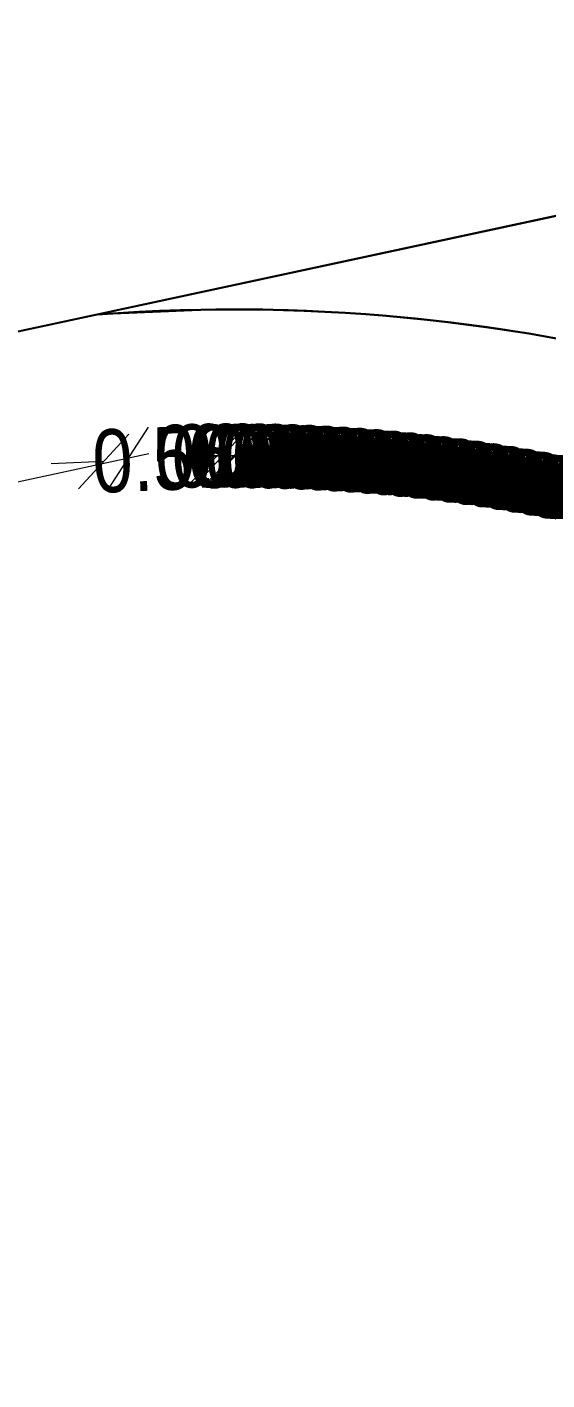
# Model space of a CAD drawing. Header units: millimetres. Extents: x 29397 to 29927, y 26123 to 26652.
# Drawn here: x 29530.53 to 29533.01, y 26368.48 to 26374.91 of the extents above; entities that cross this region are included whole.
import ezdxf

# ---------------------------------------------------------------- set-up
doc = ezdxf.new("R2010")
doc.units = ezdxf.units.MM
doc.header["$LTSCALE"] = 0.3
for name, color, linetype in [('_IndivSubPlot', 180, 'Continuous'), ('_IndivSubPlot_DIMENSION', 7, 'Continuous'), ('_InternalRoad', 3, 'Continuous'), ('_MortgageArea', 147, 'Continuous'), ('_Splay', 90, 'Continuous')]:
    doc.layers.add(name, color=color, linetype=linetype)
doc.layers.get('0').off()
doc.styles.add('PreDCRFont', font='ARIALN.TTF')
doc.dimstyles.new('PDCR-PLOT-INT', dxfattribs={"dimtxt": 0.3, "dimasz": 0.25, "dimexe": 0.25, "dimexo": 0.25, "dimgap": 0.25, "dimtad": 0, "dimzin": 0, "dimdsep": 46, "dimtxsty": 'PreDCRFont', "dimblk": 'OBLIQUE', "dimcen": 0.5, "dimdle": 0.1, "dimadec": 0, "dimazin": 0, "dimtfac": 1, "dimtix": 1, "dimtofl": 0, "dimtmove": 1, "dimatfit": 1, "dimfxl": 1, "dimtolj": 1, "dimtzin": 0, "dimlwd": 15, "dimarcsym": 0})

# ---------------------------------------------------------------- blocks, each defined once
blk = doc.blocks.new('_Oblique')
at = {"color": 0, "linetype": 'ByBlock', "lineweight": -2}
blk.add_line((-0.5, -0.5), (0.5, 0.5), dxfattribs=at)
blk = doc.blocks.new('*D210')
at = {"layer": '_IndivSubPlot_DIMENSION', "color": 0, "lineweight": 15, "transparency": 16777216}
for p, q in [((29533.3208, 26372.6597), (29533.0777, 26372.718)), ((29533.4048, 26372.6396), (29533.6479, 26372.5813))]:
    blk.add_line(p, q, dxfattribs=at)
at = {"layer": '_IndivSubPlot_DIMENSION', "color": 0, "lineweight": 15, "transparency": 16777216, "xscale": 0.25, "yscale": 0.25, "zscale": 0.25}
for p, rotation in [((29533.3208, 26372.6597), 346.5150859628496), ((29533.4048, 26372.6396), 166.5150859628496)]:
    blk.add_blockref('_Oblique', p, dxfattribs=dict(at, rotation=rotation))
at = {"layer": '_IndivSubPlot_DIMENSION', "color": 0, "lineweight": 15, "transparency": 16777216, "insert": (29533.3628, 26372.6496), "char_height": 0.3, "attachment_point": 5, "rotation": 346.51509, "style": 'PreDCRFont'}
blk.add_mtext('\\A1;0.09', dxfattribs=at)
blk = doc.blocks.new('*D211')
at = {"layer": '_IndivSubPlot_DIMENSION', "color": 0, "lineweight": 15, "transparency": 16777216}
for p, q in [((29533.2434, 26372.6774), (29532.9997, 26372.7333)), ((29533.3276, 26372.6581), (29533.5713, 26372.6022))]:
    blk.add_line(p, q, dxfattribs=at)
at = {"layer": '_IndivSubPlot_DIMENSION', "color": 0, "lineweight": 15, "transparency": 16777216, "xscale": 0.25, "yscale": 0.25, "zscale": 0.25}
for p, rotation in [((29533.2434, 26372.6774), 347.0880437588388), ((29533.3276, 26372.6581), 167.0880437588388)]:
    blk.add_blockref('_Oblique', p, dxfattribs=dict(at, rotation=rotation))
at = {"layer": '_IndivSubPlot_DIMENSION', "color": 0, "lineweight": 15, "transparency": 16777216, "insert": (29533.2855, 26372.6677), "char_height": 0.3, "attachment_point": 5, "rotation": 347.08804, "style": 'PreDCRFont'}
blk.add_mtext('\\A1;0.09', dxfattribs=at)
blk = doc.blocks.new('*D212')
at = {"layer": '_IndivSubPlot_DIMENSION', "color": 0, "lineweight": 15, "transparency": 16777216}
for p, q in [((29533.1659, 26372.6943), (29532.9217, 26372.7477)), ((29533.2503, 26372.6759), (29533.4945, 26372.6224))]:
    blk.add_line(p, q, dxfattribs=at)
at = {"layer": '_IndivSubPlot_DIMENSION', "color": 0, "lineweight": 15, "transparency": 16777216, "xscale": 0.25, "yscale": 0.25, "zscale": 0.25}
for p, rotation in [((29533.1659, 26372.6943), 347.661001554548), ((29533.2503, 26372.6759), 167.661001554548)]:
    blk.add_blockref('_Oblique', p, dxfattribs=dict(at, rotation=rotation))
at = {"layer": '_IndivSubPlot_DIMENSION', "color": 0, "lineweight": 15, "transparency": 16777216, "insert": (29533.2081, 26372.6851), "char_height": 0.3, "attachment_point": 5, "rotation": 347.661, "style": 'PreDCRFont'}
blk.add_mtext('\\A1;0.09', dxfattribs=at)
blk = doc.blocks.new('*D213')
at = {"layer": '_IndivSubPlot_DIMENSION', "color": 0, "lineweight": 15, "transparency": 16777216}
for p, q in [((29533.0882, 26372.7105), (29532.8435, 26372.7614)), ((29533.1727, 26372.6929), (29533.4175, 26372.6419))]:
    blk.add_line(p, q, dxfattribs=at)
at = {"layer": '_IndivSubPlot_DIMENSION', "color": 0, "lineweight": 15, "transparency": 16777216, "xscale": 0.25, "yscale": 0.25, "zscale": 0.25}
for p, rotation in [((29533.0882, 26372.7105), 348.2339593489103), ((29533.1727, 26372.6929), 168.2339593489103)]:
    blk.add_blockref('_Oblique', p, dxfattribs=dict(at, rotation=rotation))
at = {"layer": '_IndivSubPlot_DIMENSION', "color": 0, "lineweight": 15, "transparency": 16777216, "insert": (29533.1305, 26372.7017), "char_height": 0.3, "attachment_point": 5, "rotation": 348.23396, "style": 'PreDCRFont'}
blk.add_mtext('\\A1;0.09', dxfattribs=at)
blk = doc.blocks.new('*D214')
at = {"layer": '_IndivSubPlot_DIMENSION', "color": 0, "lineweight": 15, "transparency": 16777216}
for p, q in [((29533.0104, 26372.7258), (29532.7651, 26372.7744)), ((29533.0951, 26372.7091), (29533.3403, 26372.6605))]:
    blk.add_line(p, q, dxfattribs=at)
at = {"layer": '_IndivSubPlot_DIMENSION', "color": 0, "lineweight": 15, "transparency": 16777216, "xscale": 0.25, "yscale": 0.25, "zscale": 0.25}
for p, rotation in [((29533.0104, 26372.7258), 348.8069171440949), ((29533.0951, 26372.7091), 168.8069171440949)]:
    blk.add_blockref('_Oblique', p, dxfattribs=dict(at, rotation=rotation))
at = {"layer": '_IndivSubPlot_DIMENSION', "color": 0, "lineweight": 15, "transparency": 16777216, "insert": (29533.0527, 26372.7175), "char_height": 0.3, "attachment_point": 5, "rotation": 348.80692, "style": 'PreDCRFont'}
blk.add_mtext('\\A1;0.09', dxfattribs=at)
blk = doc.blocks.new('*D215')
at = {"layer": '_IndivSubPlot_DIMENSION', "color": 0, "lineweight": 15, "transparency": 16777216}
for p, q in [((29532.9324, 26372.7404), (29532.6866, 26372.7865)), ((29533.0172, 26372.7245), (29533.2629, 26372.6784))]:
    blk.add_line(p, q, dxfattribs=at)
at = {"layer": '_IndivSubPlot_DIMENSION', "color": 0, "lineweight": 15, "transparency": 16777216, "xscale": 0.25, "yscale": 0.25, "zscale": 0.25}
for p, rotation in [((29532.9324, 26372.7404), 349.3798749406141), ((29533.0172, 26372.7245), 169.3798749406141)]:
    blk.add_blockref('_Oblique', p, dxfattribs=dict(at, rotation=rotation))
at = {"layer": '_IndivSubPlot_DIMENSION', "color": 0, "lineweight": 15, "transparency": 16777216, "insert": (29532.9748, 26372.7325), "char_height": 0.3, "attachment_point": 5, "rotation": 349.37987, "style": 'PreDCRFont'}
blk.add_mtext('\\A1;0.09', dxfattribs=at)
blk = doc.blocks.new('*D216')
at = {"layer": '_IndivSubPlot_DIMENSION', "color": 0, "lineweight": 15, "transparency": 16777216}
for p, q in [((29532.8542, 26372.7542), (29532.608, 26372.7979)), ((29532.9392, 26372.7392), (29533.1854, 26372.6956))]:
    blk.add_line(p, q, dxfattribs=at)
at = {"layer": '_IndivSubPlot_DIMENSION', "color": 0, "lineweight": 15, "transparency": 16777216, "xscale": 0.25, "yscale": 0.25, "zscale": 0.25}
for p, rotation in [((29532.8542, 26372.7542), 349.9528327340744), ((29532.9392, 26372.7392), 169.9528327340744)]:
    blk.add_blockref('_Oblique', p, dxfattribs=dict(at, rotation=rotation))
at = {"layer": '_IndivSubPlot_DIMENSION', "color": 0, "lineweight": 15, "transparency": 16777216, "insert": (29532.8967, 26372.7467), "char_height": 0.3, "attachment_point": 5, "rotation": 349.95283, "style": 'PreDCRFont'}
blk.add_mtext('\\A1;0.09', dxfattribs=at)
blk = doc.blocks.new('*D217')
at = {"layer": '_IndivSubPlot_DIMENSION', "color": 0, "lineweight": 15, "transparency": 16777216}
for p, q in [((29532.7759, 26372.7673), (29532.5293, 26372.8084)), ((29532.8611, 26372.7531), (29533.1077, 26372.7119))]:
    blk.add_line(p, q, dxfattribs=at)
at = {"layer": '_IndivSubPlot_DIMENSION', "color": 0, "lineweight": 15, "transparency": 16777216, "xscale": 0.25, "yscale": 0.25, "zscale": 0.25}
for p, rotation in [((29532.7759, 26372.7673), 350.5257905291311), ((29532.8611, 26372.7531), 170.5257905291311)]:
    blk.add_blockref('_Oblique', p, dxfattribs=dict(at, rotation=rotation))
at = {"layer": '_IndivSubPlot_DIMENSION', "color": 0, "lineweight": 15, "transparency": 16777216, "insert": (29532.8185, 26372.7602), "char_height": 0.3, "attachment_point": 5, "rotation": 350.52579, "style": 'PreDCRFont'}
blk.add_mtext('\\A1;0.09', dxfattribs=at)
blk = doc.blocks.new('*D218')
at = {"layer": '_IndivSubPlot_DIMENSION', "color": 0, "lineweight": 15, "transparency": 16777216}
for p, q in [((29532.6975, 26372.7795), (29532.4505, 26372.8182)), ((29532.7828, 26372.7661), (29533.0298, 26372.7275))]:
    blk.add_line(p, q, dxfattribs=at)
at = {"layer": '_IndivSubPlot_DIMENSION', "color": 0, "lineweight": 15, "transparency": 16777216, "xscale": 0.25, "yscale": 0.25, "zscale": 0.25}
for p, rotation in [((29532.6975, 26372.7795), 351.0987483247321), ((29532.7828, 26372.7661), 171.0987483247321)]:
    blk.add_blockref('_Oblique', p, dxfattribs=dict(at, rotation=rotation))
at = {"layer": '_IndivSubPlot_DIMENSION', "color": 0, "lineweight": 15, "transparency": 16777216, "insert": (29532.7402, 26372.7728), "char_height": 0.3, "attachment_point": 5, "rotation": 351.09875, "style": 'PreDCRFont'}
blk.add_mtext('\\A1;0.09', dxfattribs=at)
blk = doc.blocks.new('*D219')
at = {"layer": '_IndivSubPlot_DIMENSION', "color": 0, "lineweight": 15, "transparency": 16777216}
for p, q in [((29532.619, 26372.791), (29532.3716, 26372.8272)), ((29532.7044, 26372.7785), (29532.9518, 26372.7423))]:
    blk.add_line(p, q, dxfattribs=at)
at = {"layer": '_IndivSubPlot_DIMENSION', "color": 0, "lineweight": 15, "transparency": 16777216, "xscale": 0.25, "yscale": 0.25, "zscale": 0.25}
for p, rotation in [((29532.619, 26372.791), 351.671706119582), ((29532.7044, 26372.7785), 171.671706119582)]:
    blk.add_blockref('_Oblique', p, dxfattribs=dict(at, rotation=rotation))
at = {"layer": '_IndivSubPlot_DIMENSION', "color": 0, "lineweight": 15, "transparency": 16777216, "insert": (29532.6617, 26372.7847), "char_height": 0.3, "attachment_point": 5, "rotation": 351.67171, "style": 'PreDCRFont'}
blk.add_mtext('\\A1;0.09', dxfattribs=at)
blk = doc.blocks.new('*D220')
at = {"layer": '_IndivSubPlot_DIMENSION', "color": 0, "lineweight": 15, "transparency": 16777216}
for p, q in [((29532.5404, 26372.8016), (29532.2927, 26372.8354)), ((29532.6259, 26372.79), (29532.8736, 26372.7563))]:
    blk.add_line(p, q, dxfattribs=at)
at = {"layer": '_IndivSubPlot_DIMENSION', "color": 0, "lineweight": 15, "transparency": 16777216, "xscale": 0.25, "yscale": 0.25, "zscale": 0.25}
for p, rotation in [((29532.5404, 26372.8016), 352.2446639172362), ((29532.6259, 26372.79), 172.2446639172362)]:
    blk.add_blockref('_Oblique', p, dxfattribs=dict(at, rotation=rotation))
at = {"layer": '_IndivSubPlot_DIMENSION', "color": 0, "lineweight": 15, "transparency": 16777216, "insert": (29532.5832, 26372.7958), "char_height": 0.3, "attachment_point": 5, "rotation": 352.24466, "style": 'PreDCRFont'}
blk.add_mtext('\\A1;0.09', dxfattribs=at)
blk = doc.blocks.new('*D221')
at = {"layer": '_IndivSubPlot_DIMENSION', "color": 0, "lineweight": 15, "transparency": 16777216}
for p, q in [((29532.4616, 26372.8115), (29532.2136, 26372.8428)), ((29532.5473, 26372.8007), (29532.7953, 26372.7695))]:
    blk.add_line(p, q, dxfattribs=at)
at = {"layer": '_IndivSubPlot_DIMENSION', "color": 0, "lineweight": 15, "transparency": 16777216, "xscale": 0.25, "yscale": 0.25, "zscale": 0.25}
for p, rotation in [((29532.4616, 26372.8115), 352.8176217096054), ((29532.5473, 26372.8007), 172.8176217096054)]:
    blk.add_blockref('_Oblique', p, dxfattribs=dict(at, rotation=rotation))
at = {"layer": '_IndivSubPlot_DIMENSION', "color": 0, "lineweight": 15, "transparency": 16777216, "insert": (29532.5045, 26372.8061), "char_height": 0.3, "attachment_point": 5, "rotation": 352.81762, "style": 'PreDCRFont'}
blk.add_mtext('\\A1;0.09', dxfattribs=at)
blk = doc.blocks.new('*D222')
at = {"layer": '_IndivSubPlot_DIMENSION', "color": 0, "lineweight": 15, "transparency": 16777216}
for p, q in [((29532.3828, 26372.8206), (29532.1345, 26372.8494)), ((29532.4686, 26372.8107), (29532.7169, 26372.7819))]:
    blk.add_line(p, q, dxfattribs=at)
at = {"layer": '_IndivSubPlot_DIMENSION', "color": 0, "lineweight": 15, "transparency": 16777216, "xscale": 0.25, "yscale": 0.25, "zscale": 0.25}
for p, rotation in [((29532.3828, 26372.8206), 353.3905795042711), ((29532.4686, 26372.8107), 173.3905795042711)]:
    blk.add_blockref('_Oblique', p, dxfattribs=dict(at, rotation=rotation))
at = {"layer": '_IndivSubPlot_DIMENSION', "color": 0, "lineweight": 15, "transparency": 16777216, "insert": (29532.4257, 26372.8157), "char_height": 0.3, "attachment_point": 5, "rotation": 353.39058, "style": 'PreDCRFont'}
blk.add_mtext('\\A1;0.09', dxfattribs=at)
blk = doc.blocks.new('*D223')
at = {"layer": '_IndivSubPlot_DIMENSION', "color": 0, "lineweight": 15, "transparency": 16777216}
for p, q in [((29532.3039, 26372.8289), (29532.0553, 26372.8552)), ((29532.3898, 26372.8199), (29532.6384, 26372.7936))]:
    blk.add_line(p, q, dxfattribs=at)
at = {"layer": '_IndivSubPlot_DIMENSION', "color": 0, "lineweight": 15, "transparency": 16777216, "xscale": 0.25, "yscale": 0.25, "zscale": 0.25}
for p, rotation in [((29532.3039, 26372.8289), 353.9635373008005), ((29532.3898, 26372.8199), 173.9635373008005)]:
    blk.add_blockref('_Oblique', p, dxfattribs=dict(at, rotation=rotation))
at = {"layer": '_IndivSubPlot_DIMENSION', "color": 0, "lineweight": 15, "transparency": 16777216, "insert": (29532.3468, 26372.8244), "char_height": 0.3, "attachment_point": 5, "rotation": 353.96354, "style": 'PreDCRFont'}
blk.add_mtext('\\A1;0.09', dxfattribs=at)
blk = doc.blocks.new('*D224')
at = {"layer": '_IndivSubPlot_DIMENSION', "color": 0, "lineweight": 15, "transparency": 16777216}
for p, q in [((29532.2249, 26372.8365), (29531.976, 26372.8603)), ((29532.3108, 26372.8282), (29532.5597, 26372.8044))]:
    blk.add_line(p, q, dxfattribs=at)
at = {"layer": '_IndivSubPlot_DIMENSION', "color": 0, "lineweight": 15, "transparency": 16777216, "xscale": 0.25, "yscale": 0.25, "zscale": 0.25}
for p, rotation in [((29532.2249, 26372.8365), 354.536495095333), ((29532.3108, 26372.8282), 174.536495095333)]:
    blk.add_blockref('_Oblique', p, dxfattribs=dict(at, rotation=rotation))
at = {"layer": '_IndivSubPlot_DIMENSION', "color": 0, "lineweight": 15, "transparency": 16777216, "insert": (29532.2679, 26372.8323), "char_height": 0.3, "attachment_point": 5, "rotation": 354.5365, "style": 'PreDCRFont'}
blk.add_mtext('\\A1;0.09', dxfattribs=at)
blk = doc.blocks.new('*D225')
at = {"layer": '_IndivSubPlot_DIMENSION', "color": 0, "lineweight": 15, "transparency": 16777216}
for p, q in [((29532.1458, 26372.8432), (29531.8967, 26372.8645)), ((29532.2319, 26372.8358), (29532.4809, 26372.8145))]:
    blk.add_line(p, q, dxfattribs=at)
at = {"layer": '_IndivSubPlot_DIMENSION', "color": 0, "lineweight": 15, "transparency": 16777216, "xscale": 0.25, "yscale": 0.25, "zscale": 0.25}
for p, rotation in [((29532.1458, 26372.8432), 355.109452892779), ((29532.2319, 26372.8358), 175.1094528927791)]:
    blk.add_blockref('_Oblique', p, dxfattribs=dict(at, rotation=rotation))
at = {"layer": '_IndivSubPlot_DIMENSION', "color": 0, "lineweight": 15, "transparency": 16777216, "insert": (29532.1888, 26372.8395), "char_height": 0.3, "attachment_point": 5, "rotation": 355.10945, "style": 'PreDCRFont'}
blk.add_mtext('\\A1;0.09', dxfattribs=at)
blk = doc.blocks.new('*D226')
at = {"layer": '_IndivSubPlot_DIMENSION', "color": 0, "lineweight": 15, "transparency": 16777216}
for p, q in [((29532.0667, 26372.8491), (29531.8174, 26372.868)), ((29532.1528, 26372.8426), (29532.4021, 26372.8238))]:
    blk.add_line(p, q, dxfattribs=at)
at = {"layer": '_IndivSubPlot_DIMENSION', "color": 0, "lineweight": 15, "transparency": 16777216, "xscale": 0.25, "yscale": 0.25, "zscale": 0.25}
for p, rotation in [((29532.0667, 26372.8491), 355.6824106859256), ((29532.1528, 26372.8426), 175.6824106859255)]:
    blk.add_blockref('_Oblique', p, dxfattribs=dict(at, rotation=rotation))
at = {"layer": '_IndivSubPlot_DIMENSION', "color": 0, "lineweight": 15, "transparency": 16777216, "insert": (29532.1097, 26372.8459), "char_height": 0.3, "attachment_point": 5, "rotation": 355.68241, "style": 'PreDCRFont'}
blk.add_mtext('\\A1;0.09', dxfattribs=at)
blk = doc.blocks.new('*D227')
at = {"layer": '_IndivSubPlot_DIMENSION', "color": 0, "lineweight": 15, "transparency": 16777216}
for p, q in [((29531.9875, 26372.8543), (29531.738, 26372.8706)), ((29532.0737, 26372.8486), (29532.3231, 26372.8323))]:
    blk.add_line(p, q, dxfattribs=at)
at = {"layer": '_IndivSubPlot_DIMENSION', "color": 0, "lineweight": 15, "transparency": 16777216, "xscale": 0.25, "yscale": 0.25, "zscale": 0.25}
for p, rotation in [((29531.9875, 26372.8543), 356.2553684795765), ((29532.0737, 26372.8486), 176.2553684795765)]:
    blk.add_blockref('_Oblique', p, dxfattribs=dict(at, rotation=rotation))
at = {"layer": '_IndivSubPlot_DIMENSION', "color": 0, "lineweight": 15, "transparency": 16777216, "insert": (29532.0306, 26372.8515), "char_height": 0.3, "attachment_point": 5, "rotation": 356.25537, "style": 'PreDCRFont'}
blk.add_mtext('\\A1;0.09', dxfattribs=at)
blk = doc.blocks.new('*D228')
at = {"layer": '_IndivSubPlot_DIMENSION', "color": 0, "lineweight": 15, "transparency": 16777216}
for p, q in [((29531.9083, 26372.8586), (29531.6586, 26372.8725)), ((29531.9945, 26372.8539), (29532.2441, 26372.84))]:
    blk.add_line(p, q, dxfattribs=at)
at = {"layer": '_IndivSubPlot_DIMENSION', "color": 0, "lineweight": 15, "transparency": 16777216, "xscale": 0.25, "yscale": 0.25, "zscale": 0.25}
for p, rotation in [((29531.9083, 26372.8586), 356.8283262760661), ((29531.9945, 26372.8539), 176.8283262760661)]:
    blk.add_blockref('_Oblique', p, dxfattribs=dict(at, rotation=rotation))
at = {"layer": '_IndivSubPlot_DIMENSION', "color": 0, "lineweight": 15, "transparency": 16777216, "insert": (29531.9514, 26372.8562), "char_height": 0.3, "attachment_point": 5, "rotation": 356.82833, "style": 'PreDCRFont'}
blk.add_mtext('\\A1;0.09', dxfattribs=at)
blk = doc.blocks.new('*D229')
at = {"layer": '_IndivSubPlot_DIMENSION', "color": 0, "lineweight": 15, "transparency": 16777216}
for p, q in [((29531.829, 26372.8622), (29531.5792, 26372.8735)), ((29531.9153, 26372.8583), (29532.165, 26372.8469))]:
    blk.add_line(p, q, dxfattribs=at)
at = {"layer": '_IndivSubPlot_DIMENSION', "color": 0, "lineweight": 15, "transparency": 16777216, "xscale": 0.25, "yscale": 0.25, "zscale": 0.25}
for p, rotation in [((29531.829, 26372.8622), 357.4012840714445), ((29531.9153, 26372.8583), 177.4012840714446)]:
    blk.add_blockref('_Oblique', p, dxfattribs=dict(at, rotation=rotation))
at = {"layer": '_IndivSubPlot_DIMENSION', "color": 0, "lineweight": 15, "transparency": 16777216, "insert": (29531.8721, 26372.8602), "char_height": 0.3, "attachment_point": 5, "rotation": 357.40128, "style": 'PreDCRFont'}
blk.add_mtext('\\A1;0.09', dxfattribs=at)
blk = doc.blocks.new('*D230')
at = {"layer": '_IndivSubPlot_DIMENSION', "color": 0, "lineweight": 15, "transparency": 16777216}
for p, q in [((29531.7497, 26372.865), (29531.4998, 26372.8738)), ((29531.836, 26372.8619), (29532.0858, 26372.8531))]:
    blk.add_line(p, q, dxfattribs=at)
at = {"layer": '_IndivSubPlot_DIMENSION', "color": 0, "lineweight": 15, "transparency": 16777216, "xscale": 0.25, "yscale": 0.25, "zscale": 0.25}
for p, rotation in [((29531.7497, 26372.865), 357.9742418672728), ((29531.836, 26372.8619), 177.9742418672729)]:
    blk.add_blockref('_Oblique', p, dxfattribs=dict(at, rotation=rotation))
at = {"layer": '_IndivSubPlot_DIMENSION', "color": 0, "lineweight": 15, "transparency": 16777216, "insert": (29531.7928, 26372.8634), "char_height": 0.3, "attachment_point": 5, "rotation": 357.97424, "style": 'PreDCRFont'}
blk.add_mtext('\\A1;0.09', dxfattribs=at)
blk = doc.blocks.new('*D231')
at = {"layer": '_IndivSubPlot_DIMENSION', "color": 0, "lineweight": 15, "transparency": 16777216}
for p, q in [((29531.6704, 26372.8669), (29531.4204, 26372.8733)), ((29531.7567, 26372.8648), (29532.0066, 26372.8584))]:
    blk.add_line(p, q, dxfattribs=at)
at = {"layer": '_IndivSubPlot_DIMENSION', "color": 0, "lineweight": 15, "transparency": 16777216, "xscale": 0.25, "yscale": 0.25, "zscale": 0.25}
for p, rotation in [((29531.6704, 26372.8669), 358.5471996617034), ((29531.7567, 26372.8648), 178.5471996617033)]:
    blk.add_blockref('_Oblique', p, dxfattribs=dict(at, rotation=rotation))
at = {"layer": '_IndivSubPlot_DIMENSION', "color": 0, "lineweight": 15, "transparency": 16777216, "insert": (29531.7135, 26372.8658), "char_height": 0.3, "attachment_point": 5, "rotation": 358.5472, "style": 'PreDCRFont'}
blk.add_mtext('\\A1;0.09', dxfattribs=at)
blk = doc.blocks.new('*D232')
at = {"layer": '_IndivSubPlot_DIMENSION', "color": 0, "lineweight": 15, "transparency": 16777216}
for p, q in [((29531.591, 26372.8681), (29531.341, 26372.872)), ((29531.6773, 26372.8668), (29531.9273, 26372.863))]:
    blk.add_line(p, q, dxfattribs=at)
at = {"layer": '_IndivSubPlot_DIMENSION', "color": 0, "lineweight": 15, "transparency": 16777216, "xscale": 0.25, "yscale": 0.25, "zscale": 0.25}
for p, rotation in [((29531.591, 26372.8681), 359.1201574566091), ((29531.6773, 26372.8668), 179.1201574566091)]:
    blk.add_blockref('_Oblique', p, dxfattribs=dict(at, rotation=rotation))
at = {"layer": '_IndivSubPlot_DIMENSION', "color": 0, "lineweight": 15, "transparency": 16777216, "insert": (29531.6342, 26372.8675), "char_height": 0.3, "attachment_point": 5, "rotation": 359.12016, "style": 'PreDCRFont'}
blk.add_mtext('\\A1;0.09', dxfattribs=at)
blk = doc.blocks.new('*D233')
at = {"layer": '_IndivSubPlot_DIMENSION', "color": 0, "lineweight": 15, "transparency": 16777216}
for p, q in [((29531.5117, 26372.8685), (29531.2617, 26372.8699)), ((29531.598, 26372.8681), (29531.848, 26372.8667))]:
    blk.add_line(p, q, dxfattribs=at)
at = {"layer": '_IndivSubPlot_DIMENSION', "color": 0, "lineweight": 15, "transparency": 16777216, "xscale": 0.25, "yscale": 0.25, "zscale": 0.25}
for p, rotation in [((29531.5117, 26372.8685), 359.6931152513387), ((29531.598, 26372.8681), 179.6931152513387)]:
    blk.add_blockref('_Oblique', p, dxfattribs=dict(at, rotation=rotation))
at = {"layer": '_IndivSubPlot_DIMENSION', "color": 0, "lineweight": 15, "transparency": 16777216, "insert": (29531.5548, 26372.8683), "char_height": 0.3, "attachment_point": 5, "rotation": 359.69312, "style": 'PreDCRFont'}
blk.add_mtext('\\A1;0.09', dxfattribs=at)
blk = doc.blocks.new('*D234')
at = {"layer": '_IndivSubPlot_DIMENSION', "color": 0, "lineweight": 15, "transparency": 16777216}
for p, q in [((29531.5187, 26372.8685), (29531.7686, 26372.8697)), ((29531.4323, 26372.8681), (29531.1823, 26372.867))]:
    blk.add_line(p, q, dxfattribs=at)
at = {"layer": '_IndivSubPlot_DIMENSION', "color": 0, "lineweight": 15, "transparency": 16777216, "xscale": 0.25, "yscale": 0.25, "zscale": 0.25}
for p, rotation in [((29531.4323, 26372.8681), 0.2660730467969538), ((29531.5187, 26372.8685), 180.2660730467969)]:
    blk.add_blockref('_Oblique', p, dxfattribs=dict(at, rotation=rotation))
at = {"layer": '_IndivSubPlot_DIMENSION', "color": 0, "lineweight": 15, "transparency": 16777216, "insert": (29531.4755, 26372.8683), "char_height": 0.3, "attachment_point": 5, "rotation": 0.26607, "style": 'PreDCRFont'}
blk.add_mtext('\\A1;0.09', dxfattribs=at)
blk = doc.blocks.new('*D235')
at = {"layer": '_IndivSubPlot_DIMENSION', "color": 0, "lineweight": 15, "transparency": 16777216}
for p, q in [((29531.4586, 26372.8687), (29531.7084, 26372.8793)), ((29530.8955, 26372.8449), (29530.6457, 26372.8343))]:
    blk.add_line(p, q, dxfattribs=at)
at = {"layer": '_IndivSubPlot_DIMENSION', "color": 0, "lineweight": 15, "transparency": 16777216, "xscale": 0.25, "yscale": 0.25, "zscale": 0.25}
for p, rotation in [((29531.4586, 26372.8687), 182.4228796106307), ((29530.8955, 26372.8449), 2.422879610630685)]:
    blk.add_blockref('_Oblique', p, dxfattribs=dict(at, rotation=rotation))
at = {"layer": '_IndivSubPlot_DIMENSION', "color": 0, "lineweight": 15, "transparency": 16777216, "insert": (29531.177, 26372.8568), "char_height": 0.3, "attachment_point": 5, "rotation": 2.42288, "style": 'PreDCRFont'}
blk.add_mtext('\\A1;0.56', dxfattribs=at)
blk = doc.blocks.new('*D236')
at = {"layer": '_IndivSubPlot_DIMENSION', "color": 0, "lineweight": 15, "transparency": 16777216}
for p, q in [((29531.1108, 26372.8809), (29526.888, 26371.9729)), ((29521.551, 26370.8251), (29525.7738, 26371.7332))]:
    blk.add_line(p, q, dxfattribs=at)
at = {"layer": '_IndivSubPlot_DIMENSION', "color": 0, "lineweight": 15, "transparency": 16777216, "xscale": 0.25, "yscale": 0.25, "zscale": 0.25}
for p, rotation in [((29531.013, 26372.8599), 12.13641372357585), ((29521.6488, 26370.8462), 192.1364137235758)]:
    blk.add_blockref('_Oblique', p, dxfattribs=dict(at, rotation=rotation))
at = {"layer": '_IndivSubPlot_DIMENSION', "color": 0, "lineweight": 15, "transparency": 16777216, "insert": (29526.3309, 26371.853), "char_height": 0.3, "attachment_point": 5, "rotation": 12.13641, "style": 'PreDCRFont'}
blk.add_mtext('\\A1;9.58', dxfattribs=at)

msp = doc.modelspace()

# ---------------------------------------------------------------- linework, layer by layer
at = {"layer": '_IndivSubPlot'}
msp.add_lwpolyline([(29533.0614, 26373.4284), (29532.9763, 26373.4435), (29532.8912, 26373.4577), (29532.8058, 26373.4711), (29532.7204, 26373.4836), (29532.6348, 26373.4952), (29532.5492, 26373.506), (29532.4634, 26373.516), (29532.3775, 26373.5251), (29532.2915, 26373.5333), (29532.2055, 26373.5406), (29532.1194, 26373.5471), (29532.0332, 26373.5528), (29531.947, 26373.5576), (29531.8607, 26373.5615), (29531.7744, 26373.5645), (29531.6881, 26373.5667), (29531.6018, 26373.568), (29531.5154, 26373.5685), (29531.429, 26373.5681), (29530.8659, 26373.5443), (29521.5016, 26371.5305)], dxfattribs=at)
at = {"layer": '_InternalRoad'}
msp.add_lwpolyline([(29579.1901, 26382.0096), (29579.1512, 26394.5679), (29560.6099, 26388.782), (29544.6462, 26388.782), (29449.6389, 26368.351), (29450.0524, 26356.1656), (29545.9219, 26376.782), (29562.4388, 26376.782)], close=True, dxfattribs=at)
at = {"layer": '_MortgageArea'}
msp.add_lwpolyline([(29536.7409, 26371.8057, 0.183335), (29530.8659, 26373.5443), (29513.6564, 26369.8434, 0.141131), (29507.7996, 26365.582), (29507.8284, 26356.047), (29536.7883, 26356.1347)], format="xyb", close=True, dxfattribs=at)
at = {"layer": '_Splay'}
msp.add_lwpolyline([(29536.7318, 26374.8057), (29530.8659, 26373.5443, -0.183335), (29536.7409, 26371.8057)], format="xyb", close=True, dxfattribs=at)

# ---------------------------------------------------------------- dimensions: what is measured, and where the dimension line sits
at = {"layer": '_IndivSubPlot_DIMENSION', "lineweight": 15}
for p1, p2, text, picture, middle in [((29531.4586, 26372.8687), (29530.8955, 26372.8449), '0.56', '*D235', (29531.177, 26372.8568)), ((29531.5187, 26372.8685), (29531.4323, 26372.8681), '0.09', '*D234', (29531.4755, 26372.8683)), ((29531.598, 26372.8681), (29531.5117, 26372.8685), '0.09', '*D233', (29531.5548, 26372.8683)), ((29531.6773, 26372.8668), (29531.591, 26372.8681), '0.09', '*D232', (29531.6342, 26372.8675)), ((29531.7567, 26372.8648), (29531.6704, 26372.8669), '0.09', '*D231', (29531.7135, 26372.8658)), ((29531.836, 26372.8619), (29531.7497, 26372.865), '0.09', '*D230', (29531.7928, 26372.8634)), ((29531.9153, 26372.8583), (29531.829, 26372.8622), '0.09', '*D229', (29531.8721, 26372.8602)), ((29531.9945, 26372.8539), (29531.9083, 26372.8586), '0.09', '*D228', (29531.9514, 26372.8562)), ((29532.0737, 26372.8486), (29531.9875, 26372.8543), '0.09', '*D227', (29532.0306, 26372.8515)), ((29532.1528, 26372.8426), (29532.0667, 26372.8491), '0.09', '*D226', (29532.1097, 26372.8459)), ((29532.2319, 26372.8358), (29532.1458, 26372.8432), '0.09', '*D225', (29532.1888, 26372.8395)), ((29532.3108, 26372.8282), (29532.2249, 26372.8365), '0.09', '*D224', (29532.2679, 26372.8323)), ((29532.3898, 26372.8199), (29532.3039, 26372.8289), '0.09', '*D223', (29532.3468, 26372.8244)), ((29531.013, 26372.8599), (29521.6488, 26370.8462), '9.58', '*D236', (29526.3309, 26371.853)), ((29532.4686, 26372.8107), (29532.3828, 26372.8206), '0.09', '*D222', (29532.4257, 26372.8157)), ((29532.5473, 26372.8007), (29532.4616, 26372.8115), '0.09', '*D221', (29532.5045, 26372.8061)), ((29532.6259, 26372.79), (29532.5404, 26372.8016), '0.09', '*D220', (29532.5832, 26372.7958)), ((29532.7044, 26372.7785), (29532.619, 26372.791), '0.09', '*D219', (29532.6617, 26372.7847)), ((29532.7828, 26372.7661), (29532.6975, 26372.7795), '0.09', '*D218', (29532.7402, 26372.7728)), ((29532.8611, 26372.7531), (29532.7759, 26372.7673), '0.09', '*D217', (29532.8185, 26372.7602)), ((29532.9392, 26372.7392), (29532.8542, 26372.7542), '0.09', '*D216', (29532.8967, 26372.7467)), ((29533.0172, 26372.7245), (29532.9324, 26372.7404), '0.09', '*D215', (29532.9748, 26372.7325)), ((29533.0951, 26372.7091), (29533.0104, 26372.7258), '0.09', '*D214', (29533.0527, 26372.7175)), ((29533.1727, 26372.6929), (29533.0882, 26372.7105), '0.09', '*D213', (29533.1305, 26372.7017)), ((29533.2503, 26372.6759), (29533.1659, 26372.6943), '0.09', '*D212', (29533.2081, 26372.6851)), ((29533.3276, 26372.6581), (29533.2434, 26372.6774), '0.09', '*D211', (29533.2855, 26372.6677)), ((29533.4048, 26372.6396), (29533.3208, 26372.6597), '0.09', '*D210', (29533.3628, 26372.6496))]:
    dim = msp.add_aligned_dim(p1=p1, p2=p2, distance=0, text=text, dimstyle='PDCR-PLOT-INT', dxfattribs=at)
    dim.commit()
    dim.dimension.update_dxf_attribs({"geometry": picture, "text_midpoint": middle})

doc.saveas('drawing.dxf')
